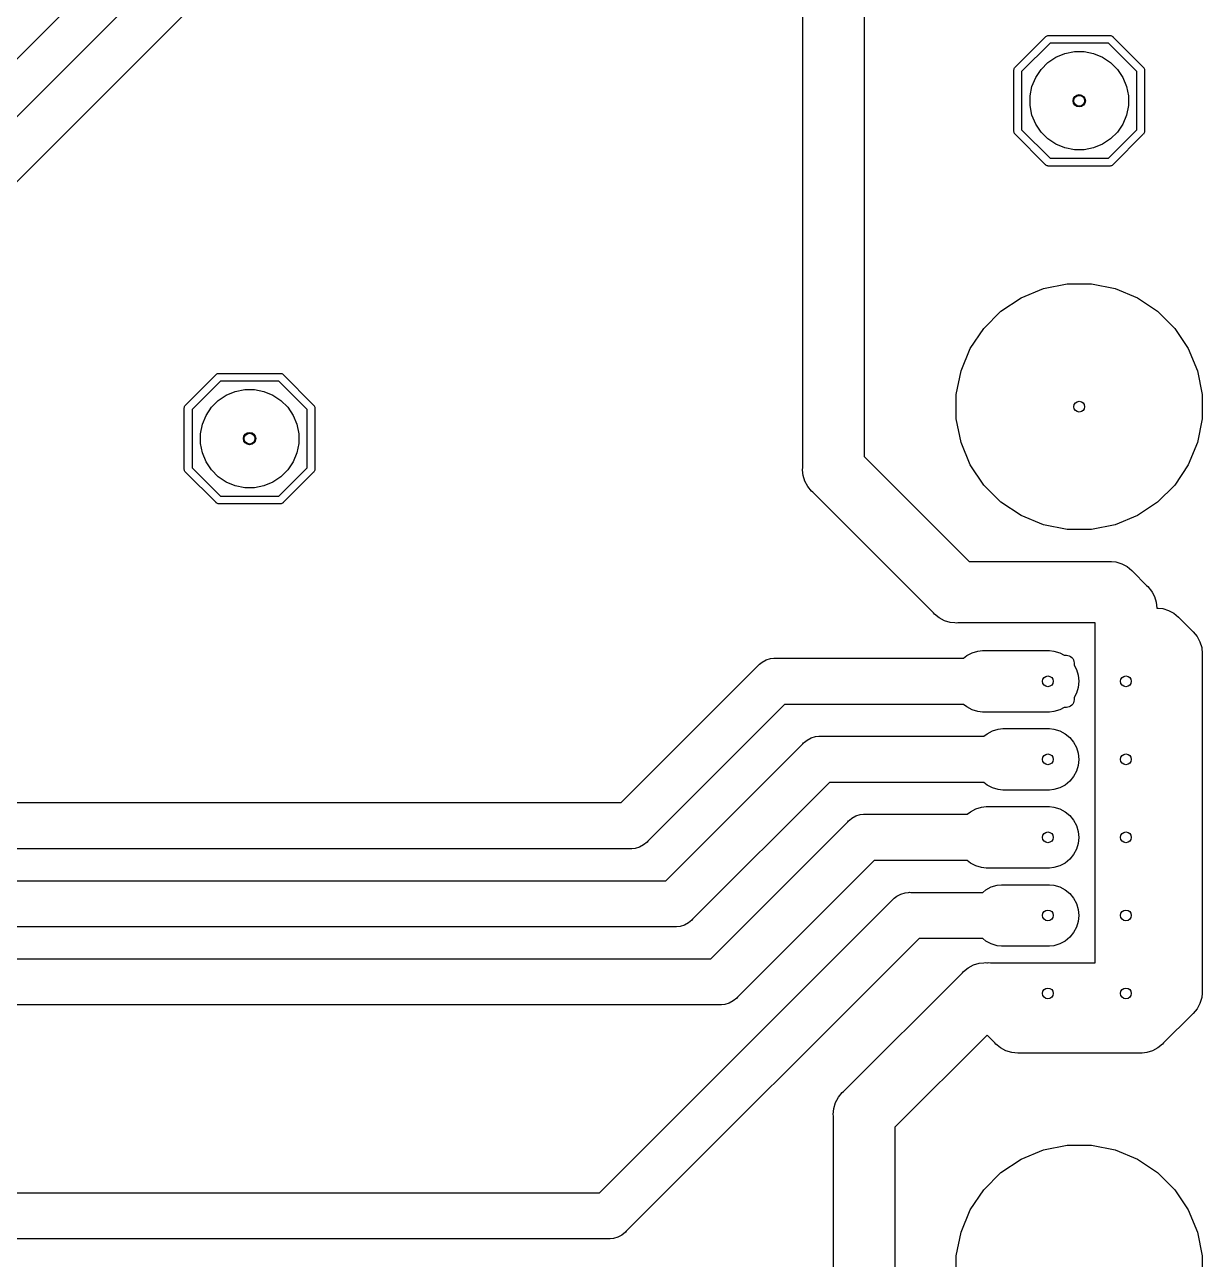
# Model space of a CAD drawing. Extents: x 49 to 127, y -191 to -26.
# Drawn here: x 88.68 to 127, y -106.72 to -66.52 of the extents above; entities that cross this region are included whole.
import ezdxf

# ---------------------------------------------------------------- set-up
doc = ezdxf.new("R2010")
doc.units = 0
doc.layers.add('BLACK', color=7, linetype='CONTINUOUS')

msp = doc.modelspace()

# ---------------------------------------------------------------- linework, layer by layer
at = {"layer": 'BLACK', "linetype": 'CONTINUOUS'}
for p, q in [((111.331, -44.73), (70.5764, -85.4843)), ((71.1693, -86.77), (111.924, -46.0157)), ((112.791, -47.27), (72.0364, -88.0243)), ((114, -80.9509), (114, -54.0491)), ((116, -54.4142), (116, -80.5858)), ((120.916, -67.9073), (121.907, -66.9159)), ((121.907, -66.9159), (121.911, -66.9112)), ((121.911, -66.9112), (121.916, -66.9073)), ((121.916, -66.9073), (121.93, -66.8956)), ((121.916, -66.9073), (121.916, -66.9073)), ((121.93, -66.8956), (121.952, -66.884)), ((121.952, -66.884), (121.975, -66.8768)), ((121.975, -66.8768), (121.994, -66.875)), ((121.994, -66.875), (122, -66.8744)), ((121.994, -66.875), (121.994, -66.875)), ((122, -66.8744), (122.006, -66.875)), ((122.006, -66.875), (123.994, -66.875)), ((123.994, -66.875), (124, -66.8744)), ((124, -66.8744), (124.006, -66.875)), ((124.006, -66.875), (124.006, -66.875)), ((124.006, -66.875), (124.025, -66.8768)), ((124.025, -66.8768), (124.048, -66.884)), ((124.048, -66.884), (124.07, -66.8956)), ((124.07, -66.8956), (124.089, -66.9112)), ((124.089, -66.9112), (124.093, -66.916)), ((124.093, -66.916), (125.084, -67.9073)), ((122.052, -67.125), (121.125, -68.0518)), ((123.948, -67.125), (122.052, -67.125)), ((122.242, -67.5821), (122.533, -67.4615)), ((122.533, -67.4615), (122.842, -67.4)), ((122.842, -67.4), (123.158, -67.4)), ((123.158, -67.4), (123.467, -67.4615)), ((123.467, -67.4615), (123.758, -67.5821)), ((124.875, -68.0518), (123.948, -67.125)), ((120.896, -67.9302), (120.911, -67.9112)), ((120.911, -67.9112), (120.916, -67.9073)), ((121.757, -67.9801), (121.98, -67.7572)), ((121.98, -67.7572), (122.242, -67.5821)), ((123.758, -67.5821), (124.02, -67.7572)), ((124.02, -67.7572), (124.243, -67.9801)), ((125.084, -67.9073), (125.089, -67.9112)), ((125.089, -67.9112), (125.093, -67.9159)), ((125.093, -67.9159), (125.093, -67.9159)), ((125.093, -67.9159), (125.104, -67.9302)), ((120.874, -68), (120.875, -67.9939)), ((120.875, -68.0061), (120.874, -68)), ((120.875, -67.9939), (120.877, -67.9755)), ((120.875, -67.9939), (120.875, -67.9939)), ((120.875, -69.9939), (120.875, -68.0061)), ((120.877, -67.9755), (120.884, -67.9519)), ((120.884, -67.9519), (120.896, -67.9302)), ((121.125, -68.0518), (121.125, -69.9482)), ((121.461, -68.5333), (121.582, -68.2421)), ((121.582, -68.2421), (121.757, -67.9801)), ((124.243, -67.9801), (124.418, -68.2421)), ((124.418, -68.2421), (124.539, -68.5333)), ((124.875, -69.9482), (124.875, -68.0518)), ((125.104, -67.9302), (125.116, -67.9519)), ((125.116, -67.9519), (125.123, -67.9755)), ((125.123, -67.9755), (125.125, -67.9939)), ((125.125, -67.9939), (125.125, -67.9939)), ((125.125, -67.9939), (125.126, -68)), ((125.126, -68), (125.125, -68.0061)), ((125.125, -68.0061), (125.125, -69.9939)), ((121.4, -68.8424), (121.461, -68.5333)), ((124.539, -68.5333), (124.6, -68.8424)), ((121.4, -69.1576), (121.4, -68.8424)), ((124.6, -68.8424), (124.6, -69.1576)), ((121.461, -69.4667), (121.4, -69.1576)), ((121.582, -69.7579), (121.461, -69.4667)), ((124.539, -69.4667), (124.418, -69.7579)), ((124.6, -69.1576), (124.539, -69.4667)), ((121.757, -70.0199), (121.582, -69.7579)), ((124.418, -69.7579), (124.243, -70.0199)), ((120.874, -70), (120.875, -69.9939)), ((120.877, -70.0245), (120.874, -70)), ((120.884, -70.0481), (120.877, -70.0245)), ((120.896, -70.0698), (120.884, -70.0481)), ((120.907, -70.084), (120.896, -70.0698)), ((120.911, -70.0888), (120.907, -70.084)), ((120.916, -70.0927), (120.911, -70.0888)), ((121.907, -71.0841), (120.916, -70.0927)), ((121.125, -69.9482), (122.052, -70.875)), ((121.98, -70.2428), (121.757, -70.0199)), ((122.242, -70.4179), (121.98, -70.2428)), ((124.02, -70.2428), (123.758, -70.4179)), ((123.948, -70.875), (124.875, -69.9482)), ((124.243, -70.0199), (124.02, -70.2428)), ((125.084, -70.0927), (124.093, -71.084)), ((125.089, -70.0888), (125.084, -70.0927)), ((125.093, -70.0841), (125.089, -70.0888)), ((125.104, -70.0698), (125.093, -70.0841)), ((125.093, -70.0841), (125.093, -70.0841)), ((125.116, -70.0481), (125.104, -70.0698)), ((125.123, -70.0245), (125.116, -70.0481)), ((125.125, -70.0061), (125.123, -70.0245)), ((125.125, -69.9939), (125.126, -70)), ((125.126, -70), (125.125, -70.0061)), ((125.125, -70.0061), (125.125, -70.0061)), ((122.533, -70.5385), (122.242, -70.4179)), ((122.842, -70.6), (122.533, -70.5385)), ((123.158, -70.6), (122.842, -70.6)), ((123.467, -70.5385), (123.158, -70.6)), ((123.758, -70.4179), (123.467, -70.5385)), ((121.911, -71.0888), (121.907, -71.0841)), ((121.916, -71.0927), (121.911, -71.0888)), ((121.93, -71.1044), (121.916, -71.0927)), ((121.916, -71.0927), (121.916, -71.0927)), ((121.952, -71.116), (121.93, -71.1044)), ((121.975, -71.1232), (121.952, -71.116)), ((121.994, -71.125), (121.975, -71.1232)), ((122, -71.1256), (121.994, -71.125)), ((121.994, -71.125), (121.994, -71.125)), ((122.006, -71.125), (122, -71.1256)), ((123.994, -71.125), (122.006, -71.125)), ((122.052, -70.875), (123.948, -70.875)), ((124, -71.1256), (123.994, -71.125)), ((124.006, -71.125), (124, -71.1256)), ((124.025, -71.1232), (124.006, -71.125)), ((124.006, -71.125), (124.006, -71.125)), ((124.048, -71.116), (124.025, -71.1232)), ((124.07, -71.1044), (124.048, -71.116)), ((124.089, -71.0888), (124.07, -71.1044)), ((124.093, -71.084), (124.089, -71.0888)), ((121.105, -75.4152), (121.833, -75.1137)), ((121.833, -75.1137), (122.606, -74.96)), ((122.606, -74.96), (123.394, -74.96)), ((123.394, -74.96), (124.167, -75.1137)), ((124.167, -75.1137), (124.895, -75.4152)), ((120.45, -75.853), (121.105, -75.4152)), ((124.895, -75.4152), (125.55, -75.853)), ((119.893, -76.4101), (120.45, -75.853)), ((125.55, -75.853), (126.107, -76.4101)), ((119.455, -77.0653), (119.893, -76.4101)), ((126.107, -76.4101), (126.545, -77.0653)), ((119.154, -77.7932), (119.455, -77.0653)), ((126.545, -77.0653), (126.846, -77.7932)), ((93.9159, -78.9073), (94.9073, -77.9159)), ((94.9073, -77.9159), (94.9112, -77.9112)), ((94.9112, -77.9112), (94.9159, -77.9073)), ((94.9159, -77.9073), (94.9302, -77.8956)), ((94.9159, -77.9073), (94.9159, -77.9073)), ((94.9302, -77.8956), (94.9519, -77.884)), ((94.9519, -77.884), (94.9755, -77.8768)), ((94.9755, -77.8768), (94.9939, -77.875)), ((94.9939, -77.875), (95, -77.8744)), ((94.9939, -77.875), (94.9939, -77.875)), ((95, -77.8744), (95.0061, -77.875)), ((95.0061, -77.875), (96.9939, -77.875)), ((96.9939, -77.875), (97, -77.8744)), ((97, -77.8744), (97.0061, -77.875)), ((97.0061, -77.875), (97.0061, -77.875)), ((97.0061, -77.875), (97.0245, -77.8768)), ((97.0245, -77.8768), (97.0481, -77.884)), ((97.0481, -77.884), (97.0698, -77.8956)), ((97.0698, -77.8956), (97.0888, -77.9112)), ((97.0888, -77.9112), (97.0927, -77.916)), ((97.0927, -77.916), (98.0841, -78.9073)), ((119, -78.566), (119.154, -77.7932)), ((126.846, -77.7932), (127, -78.566)), ((95.0518, -78.125), (94.125, -79.0518)), ((96.9482, -78.125), (95.0518, -78.125)), ((97.875, -79.0518), (96.9482, -78.125)), ((94.7572, -78.9801), (94.9801, -78.7572)), ((94.9801, -78.7572), (95.2421, -78.5821)), ((95.2421, -78.5821), (95.5333, -78.4615)), ((95.5333, -78.4615), (95.8424, -78.4)), ((95.8424, -78.4), (96.1576, -78.4)), ((96.1576, -78.4), (96.4667, -78.4615)), ((96.4667, -78.4615), (96.7579, -78.5821)), ((96.7579, -78.5821), (97.0199, -78.7572)), ((97.0199, -78.7572), (97.2428, -78.9801)), ((119, -79.354), (119, -78.566)), ((127, -78.566), (127, -79.354)), ((93.8744, -79), (93.8768, -78.9755)), ((93.875, -79.0061), (93.8744, -79)), ((93.875, -79.9939), (93.875, -79.0061)), ((93.8768, -78.9755), (93.884, -78.9519)), ((93.884, -78.9519), (93.8956, -78.9302)), ((93.8956, -78.9302), (93.9073, -78.9159)), ((93.9073, -78.9159), (93.9112, -78.9112)), ((93.9073, -78.9159), (93.9073, -78.9159)), ((93.9112, -78.9112), (93.9159, -78.9073)), ((94.125, -79.0518), (94.125, -80.9482)), ((94.5821, -79.2421), (94.7572, -78.9801)), ((97.2428, -78.9801), (97.4179, -79.2421)), ((97.875, -80.0061), (97.875, -79.0518)), ((98.0841, -78.9073), (98.0888, -78.9112)), ((98.0888, -78.9112), (98.0927, -78.9159)), ((98.0927, -78.9159), (98.0927, -78.9159)), ((98.0927, -78.9159), (98.1044, -78.9302)), ((98.1044, -78.9302), (98.116, -78.9519)), ((98.116, -78.9519), (98.1232, -78.9755)), ((98.1232, -78.9755), (98.125, -78.9939)), ((98.125, -78.9939), (98.125, -78.9939)), ((98.125, -78.9939), (98.1256, -79)), ((98.1256, -79), (98.125, -79.0061)), ((98.125, -79.0061), (98.125, -80.9939)), ((94.4, -79.8424), (94.4615, -79.5333)), ((94.4615, -79.5333), (94.5821, -79.2421)), ((97.4179, -79.2421), (97.5385, -79.5333)), ((97.5385, -79.5333), (97.6, -79.8424)), ((119.154, -80.1268), (119, -79.354)), ((127, -79.354), (126.846, -80.1268)), ((94.4, -80.1576), (94.4, -79.8424)), ((97.6, -79.8424), (97.6, -80.1576)), ((93.875, -80.9939), (93.875, -79.9939)), ((93.875, -79.9939), (93.875, -79.9939)), ((94.4615, -80.4667), (94.4, -80.1576)), ((97.6, -80.1576), (97.5385, -80.4667)), ((97.875, -80.9482), (97.875, -80.0061)), ((97.875, -80.0061), (97.875, -80.0061)), ((119.455, -80.8547), (119.154, -80.1268)), ((126.846, -80.1268), (126.545, -80.8547)), ((94.5821, -80.7579), (94.4615, -80.4667)), ((94.7572, -81.0199), (94.5821, -80.7579)), ((97.4179, -80.7579), (97.2428, -81.0199)), ((97.5385, -80.4667), (97.4179, -80.7579)), ((116, -80.5858), (119.414, -84)), ((93.8744, -81), (93.875, -80.9939)), ((93.8768, -81.0245), (93.8744, -81)), ((93.884, -81.0481), (93.8768, -81.0245)), ((93.8956, -81.0698), (93.884, -81.0481)), ((93.9073, -81.084), (93.8956, -81.0698)), ((93.9112, -81.0888), (93.9073, -81.084)), ((93.9159, -81.0927), (93.9112, -81.0888)), ((94.9073, -82.0841), (93.9159, -81.0927)), ((94.125, -80.9482), (95.0518, -81.875)), ((94.9801, -81.2428), (94.7572, -81.0199)), ((96.9482, -81.875), (97.875, -80.9482)), ((97.2428, -81.0199), (97.0199, -81.2428)), ((98.0841, -81.0927), (97.0927, -82.084)), ((98.0888, -81.0888), (98.0841, -81.0927)), ((98.0927, -81.0841), (98.0888, -81.0888)), ((98.1044, -81.0698), (98.0927, -81.0841)), ((98.0927, -81.0841), (98.0927, -81.0841)), ((98.1155, -81.0491), (98.1044, -81.0698)), ((98.116, -81.0481), (98.1155, -81.0491)), ((98.1232, -81.0245), (98.116, -81.0481)), ((98.125, -81.0061), (98.1232, -81.0245)), ((98.125, -80.9939), (98.1256, -81)), ((98.1256, -81), (98.125, -81.0061)), ((98.125, -81.0061), (98.125, -81.0061)), ((113.995, -81), (114, -80.9509)), ((114.008, -81.1256), (113.995, -81)), ((114.014, -81.196), (114.008, -81.1256)), ((119.893, -81.5099), (119.455, -80.8547)), ((126.545, -80.8547), (126.107, -81.5099)), ((95.2421, -81.4179), (94.9801, -81.2428)), ((95.5333, -81.5385), (95.2421, -81.4179)), ((95.8424, -81.6), (95.5333, -81.5385)), ((96.4667, -81.5385), (96.1576, -81.6)), ((96.7579, -81.4179), (96.4667, -81.5385)), ((97.0199, -81.2428), (96.7579, -81.4179)), ((114.072, -81.3845), (114.014, -81.196)), ((114.165, -81.5583), (114.072, -81.3845)), ((114.289, -81.7105), (114.165, -81.5583)), ((120.45, -82.067), (119.893, -81.5099)), ((126.107, -81.5099), (125.55, -82.067)), ((95.0518, -81.875), (96.9482, -81.875)), ((96.1576, -81.6), (95.8424, -81.6)), ((114.328, -81.7418), (114.289, -81.7105)), ((118.258, -85.6724), (114.328, -81.7418)), ((94.9112, -82.0888), (94.9073, -82.0841)), ((94.9159, -82.0927), (94.9112, -82.0888)), ((94.9302, -82.1044), (94.9159, -82.0927)), ((94.9159, -82.0927), (94.9159, -82.0927)), ((94.9519, -82.116), (94.9302, -82.1044)), ((94.9755, -82.1232), (94.9519, -82.116)), ((94.9939, -82.125), (94.9755, -82.1232)), ((95, -82.1256), (94.9939, -82.125)), ((94.9939, -82.125), (94.9939, -82.125)), ((95.0061, -82.125), (95, -82.1256)), ((96.9939, -82.125), (95.0061, -82.125)), ((97, -82.1256), (96.9939, -82.125)), ((97.0061, -82.125), (97, -82.1256)), ((97.0245, -82.1232), (97.0061, -82.125)), ((97.0061, -82.125), (97.0061, -82.125)), ((97.0481, -82.116), (97.0245, -82.1232)), ((97.0698, -82.1044), (97.0481, -82.116)), ((97.0888, -82.0888), (97.0698, -82.1044)), ((97.0927, -82.084), (97.0888, -82.0888)), ((121.105, -82.5048), (120.45, -82.067)), ((125.55, -82.067), (124.895, -82.5048)), ((121.833, -82.8063), (121.105, -82.5048)), ((124.895, -82.5048), (124.167, -82.8063)), ((122.606, -82.96), (121.833, -82.8063)), ((123.394, -82.96), (122.606, -82.96)), ((124.167, -82.8063), (123.394, -82.96)), ((123.951, -84), (124, -83.9952)), ((124, -83.9952), (124.049, -84)), ((119.414, -84), (123.951, -84)), ((124.049, -84), (124.196, -84.0145)), ((124.196, -84.0145), (124.385, -84.0717)), ((124.385, -84.0717), (124.558, -84.1645)), ((124.558, -84.1645), (124.711, -84.2895)), ((124.711, -84.2895), (124.742, -84.3276)), ((124.742, -84.3276), (125.192, -84.7782)), ((125.192, -84.7782), (125.231, -84.8095)), ((125.231, -84.8095), (125.355, -84.9617)), ((125.355, -84.9617), (125.376, -85)), ((125.376, -85), (125.448, -85.1355)), ((125.448, -85.1355), (125.506, -85.324)), ((125.506, -85.324), (125.524, -85.5156)), ((125.524, -85.5156), (125.569, -85.52)), ((125.569, -85.52), (125.716, -85.5345)), ((125.716, -85.5345), (125.905, -85.5917)), ((125.905, -85.5917), (126.078, -85.6845)), ((118.289, -85.7105), (118.258, -85.6724)), ((118.442, -85.8355), (118.289, -85.7105)), ((118.615, -85.9283), (118.442, -85.8355)), ((118.804, -85.9855), (118.615, -85.9283)), ((118.951, -86), (118.804, -85.9855)), ((119, -86.0048), (118.951, -86)), ((118.951, -86), (118.951, -86)), ((119.049, -86), (119, -86.0048)), ((123.52, -86), (119.049, -86)), ((123.52, -86.4709), (123.52, -86)), ((126.078, -85.6845), (126.231, -85.8095)), ((126.231, -85.8095), (126.262, -85.8476)), ((126.262, -85.8476), (126.672, -86.2582)), ((126.672, -86.2582), (126.711, -86.2895)), ((126.711, -86.2895), (126.835, -86.4417)), ((123.515, -86.52), (123.52, -86.4709)), ((123.52, -86.5691), (123.515, -86.52)), ((123.52, -87.9491), (123.52, -86.5691)), ((126.835, -86.4417), (126.904, -86.5691)), ((126.904, -86.5691), (126.928, -86.6155)), ((126.928, -86.6155), (126.986, -86.804)), ((126.986, -86.804), (127.005, -87)), ((112.681, -87.2734), (112.812, -87.2037)), ((112.812, -87.2037), (112.953, -87.1609)), ((112.953, -87.1609), (113.063, -87.15)), ((113.063, -87.15), (113.1, -87.1464)), ((113.063, -87.15), (113.063, -87.15)), ((113.1, -87.1464), (113.137, -87.15)), ((113.137, -87.15), (119.238, -87.15)), ((119.238, -87.15), (119.342, -87.0645)), ((119.342, -87.0645), (119.515, -86.9717)), ((119.515, -86.9717), (119.704, -86.9145)), ((119.704, -86.9145), (119.851, -86.9)), ((119.851, -86.9), (122.029, -86.9)), ((122.029, -86.9), (122.176, -86.9145)), ((122.176, -86.9145), (122.365, -86.9717)), ((122.365, -86.9717), (122.511, -87.05)), ((122.511, -87.05), (122.58, -87.05)), ((122.58, -87.05), (122.629, -87.0548)), ((122.629, -87.0548), (122.676, -87.069)), ((122.676, -87.069), (122.719, -87.0921)), ((122.719, -87.0921), (122.757, -87.1232)), ((122.757, -87.1232), (122.788, -87.1611)), ((122.788, -87.1611), (122.811, -87.2043)), ((122.811, -87.2043), (122.825, -87.2512)), ((127.005, -87), (127, -87.0491)), ((127, -87.0491), (127, -97.9509)), ((108.089, -91.85), (112.544, -87.3957)), ((112.544, -87.3957), (112.567, -87.3671)), ((112.567, -87.3671), (112.598, -87.3417)), ((112.598, -87.3417), (112.681, -87.2734)), ((122.825, -87.2512), (122.83, -87.3)), ((122.83, -87.3), (122.83, -87.3689)), ((122.83, -87.3689), (122.908, -87.5155)), ((122.908, -87.5155), (122.966, -87.704)), ((122.966, -87.704), (122.985, -87.9)), ((122.985, -87.9), (122.966, -88.096)), ((123.52, -97.06), (123.52, -87.9491)), ((123.52, -87.9491), (123.52, -87.9491)), ((122.908, -88.2845), (122.83, -88.4311)), ((122.966, -88.096), (122.908, -88.2845)), ((113.411, -88.65), (108.956, -93.1043)), ((119.238, -88.65), (113.411, -88.65)), ((119.342, -88.7355), (119.238, -88.65)), ((119.515, -88.8283), (119.342, -88.7355)), ((122.511, -88.75), (122.365, -88.8283)), ((122.58, -88.75), (122.511, -88.75)), ((122.629, -88.7452), (122.58, -88.75)), ((122.676, -88.731), (122.629, -88.7452)), ((122.719, -88.7079), (122.676, -88.731)), ((122.757, -88.6768), (122.719, -88.7079)), ((122.788, -88.6389), (122.757, -88.6768)), ((122.811, -88.5957), (122.788, -88.6389)), ((122.825, -88.5488), (122.811, -88.5957)), ((122.83, -88.5), (122.825, -88.5488)), ((122.83, -88.4311), (122.83, -88.5)), ((119.704, -88.8855), (119.515, -88.8283)), ((119.851, -88.9), (119.704, -88.8855)), ((122.029, -88.9), (119.851, -88.9)), ((122.176, -88.8855), (122.029, -88.9)), ((122.365, -88.8283), (122.176, -88.8855)), ((119.898, -89.69), (120.002, -89.6045)), ((120.002, -89.6045), (120.175, -89.5117)), ((120.175, -89.5117), (120.364, -89.4545)), ((120.364, -89.4545), (120.511, -89.44)), ((120.511, -89.44), (122.029, -89.44)), ((122.029, -89.44), (122.176, -89.4545)), ((122.176, -89.4545), (122.365, -89.5117)), ((122.365, -89.5117), (122.538, -89.6045)), ((122.538, -89.6045), (122.691, -89.7295)), ((109.549, -94.39), (114.004, -89.9357)), ((114.004, -89.9357), (114.027, -89.9071)), ((114.027, -89.9071), (114.058, -89.8817)), ((114.058, -89.8817), (114.141, -89.8134)), ((114.141, -89.8134), (114.272, -89.7437)), ((114.272, -89.7437), (114.413, -89.7009)), ((114.413, -89.7009), (114.523, -89.69)), ((114.523, -89.69), (114.56, -89.6864)), ((114.523, -89.69), (114.523, -89.69)), ((114.56, -89.6864), (114.597, -89.69)), ((114.597, -89.69), (119.898, -89.69)), ((122.691, -89.7295), (122.815, -89.8817)), ((122.815, -89.8817), (122.908, -90.0555)), ((122.908, -90.0555), (122.966, -90.244)), ((122.966, -90.244), (122.985, -90.44)), ((122.908, -90.8245), (122.815, -90.9983)), ((122.966, -90.636), (122.908, -90.8245)), ((122.985, -90.44), (122.966, -90.636)), ((114.871, -91.19), (110.416, -95.6443)), ((119.898, -91.19), (114.871, -91.19)), ((120.002, -91.2755), (119.898, -91.19)), ((122.691, -91.1505), (122.538, -91.2755)), ((122.815, -90.9983), (122.691, -91.1505)), ((120.175, -91.3683), (120.002, -91.2755)), ((120.364, -91.4255), (120.175, -91.3683)), ((120.511, -91.44), (120.364, -91.4255)), ((122.029, -91.44), (120.511, -91.44)), ((122.176, -91.4255), (122.029, -91.44)), ((122.365, -91.3683), (122.176, -91.4255)), ((122.538, -91.2755), (122.365, -91.3683)), ((59.0624, -91.85), (108.089, -91.85)), ((119.635, -92.0517), (119.824, -91.9945)), ((119.824, -91.9945), (119.971, -91.98)), ((119.971, -91.98), (122.029, -91.98)), ((122.029, -91.98), (122.176, -91.9945)), ((122.176, -91.9945), (122.365, -92.0517)), ((115.487, -92.4471), (115.518, -92.4217)), ((115.518, -92.4217), (115.601, -92.3534)), ((115.601, -92.3534), (115.732, -92.2837)), ((115.732, -92.2837), (115.873, -92.2409)), ((115.873, -92.2409), (115.983, -92.23)), ((115.983, -92.23), (116.02, -92.2264)), ((115.983, -92.23), (115.983, -92.23)), ((116.02, -92.2264), (116.057, -92.23)), ((116.057, -92.23), (119.358, -92.23)), ((119.358, -92.23), (119.462, -92.1445)), ((119.462, -92.1445), (119.635, -92.0517)), ((122.365, -92.0517), (122.538, -92.1445)), ((122.538, -92.1445), (122.691, -92.2695)), ((122.691, -92.2695), (122.815, -92.4217)), ((122.815, -92.4217), (122.908, -92.5955)), ((111.009, -96.93), (115.464, -92.4757)), ((115.464, -92.4757), (115.487, -92.4471)), ((122.908, -92.5955), (122.966, -92.784)), ((122.966, -92.784), (122.985, -92.98)), ((108.819, -93.2266), (108.688, -93.2963)), ((108.933, -93.1329), (108.819, -93.2266)), ((108.956, -93.1043), (108.933, -93.1329)), ((122.966, -93.176), (122.908, -93.3645)), ((122.985, -92.98), (122.966, -93.176)), ((108.363, -93.35), (59.0624, -93.35)), ((108.4, -93.3536), (108.363, -93.35)), ((108.437, -93.35), (108.4, -93.3536)), ((108.547, -93.3391), (108.437, -93.35)), ((108.437, -93.35), (108.437, -93.35)), ((108.688, -93.2963), (108.547, -93.3391)), ((122.815, -93.5383), (122.691, -93.6905)), ((122.908, -93.3645), (122.815, -93.5383)), ((116.331, -93.73), (111.876, -98.1843)), ((119.358, -93.73), (116.331, -93.73)), ((119.462, -93.8155), (119.358, -93.73)), ((119.635, -93.9083), (119.462, -93.8155)), ((119.824, -93.9655), (119.635, -93.9083)), ((119.971, -93.98), (119.824, -93.9655)), ((122.029, -93.98), (119.971, -93.98)), ((122.176, -93.9655), (122.029, -93.98)), ((122.365, -93.9083), (122.176, -93.9655)), ((122.538, -93.8155), (122.365, -93.9083)), ((122.691, -93.6905), (122.538, -93.8155)), ((58.8024, -94.39), (109.549, -94.39)), ((117.061, -94.8934), (117.192, -94.8237)), ((117.192, -94.8237), (117.333, -94.7809)), ((117.333, -94.7809), (117.443, -94.77)), ((117.443, -94.77), (117.48, -94.7664)), ((117.443, -94.77), (117.443, -94.77)), ((117.48, -94.7664), (117.517, -94.77)), ((117.517, -94.77), (119.858, -94.77)), ((119.858, -94.77), (119.962, -94.6845)), ((119.962, -94.6845), (120.135, -94.5917)), ((120.135, -94.5917), (120.324, -94.5345)), ((120.324, -94.5345), (120.471, -94.52)), ((120.471, -94.52), (122.029, -94.52)), ((122.029, -94.52), (122.176, -94.5345)), ((122.176, -94.5345), (122.365, -94.5917)), ((122.365, -94.5917), (122.538, -94.6845)), ((122.538, -94.6845), (122.691, -94.8095)), ((122.691, -94.8095), (122.815, -94.9617)), ((107.389, -104.55), (116.924, -95.0157)), ((116.924, -95.0157), (116.947, -94.9871)), ((116.947, -94.9871), (116.978, -94.9617)), ((116.978, -94.9617), (117.061, -94.8934)), ((122.815, -94.9617), (122.908, -95.1355)), ((122.908, -95.1355), (122.966, -95.324)), ((110.416, -95.6443), (110.393, -95.6729)), ((122.966, -95.324), (122.985, -95.52)), ((122.985, -95.52), (122.966, -95.716)), ((109.823, -95.89), (58.8024, -95.89)), ((109.86, -95.8936), (109.823, -95.89)), ((109.897, -95.89), (109.86, -95.8936)), ((110.007, -95.8791), (109.897, -95.89)), ((109.897, -95.89), (109.897, -95.89)), ((110.148, -95.8363), (110.007, -95.8791)), ((110.279, -95.7666), (110.148, -95.8363)), ((110.393, -95.6729), (110.279, -95.7666)), ((122.908, -95.9045), (122.815, -96.0783)), ((122.966, -95.716), (122.908, -95.9045)), ((117.791, -96.27), (108.256, -105.804)), ((119.858, -96.27), (117.791, -96.27)), ((119.962, -96.3555), (119.858, -96.27)), ((120.135, -96.4483), (119.962, -96.3555)), ((120.324, -96.5055), (120.135, -96.4483)), ((122.365, -96.4483), (122.176, -96.5055)), ((122.538, -96.3555), (122.365, -96.4483)), ((122.691, -96.2305), (122.538, -96.3555)), ((122.815, -96.0783), (122.691, -96.2305)), ((120.471, -96.52), (120.324, -96.5055)), ((122.029, -96.52), (120.471, -96.52)), ((122.176, -96.5055), (122.029, -96.52)), ((58.9824, -96.93), (111.009, -96.93)), ((119.229, -97.3495), (119.382, -97.2245)), ((119.382, -97.2245), (119.555, -97.1317)), ((119.555, -97.1317), (119.744, -97.0745)), ((119.744, -97.0745), (119.891, -97.06)), ((119.891, -97.06), (119.94, -97.0552)), ((119.891, -97.06), (119.891, -97.06)), ((119.94, -97.0552), (119.989, -97.06)), ((119.989, -97.06), (120.011, -97.06)), ((120.011, -97.06), (120.06, -97.0552)), ((120.06, -97.0552), (120.109, -97.06)), ((120.109, -97.06), (123.52, -97.06)), ((115.328, -101.258), (119.198, -97.3876)), ((119.198, -97.3876), (119.229, -97.3495)), ((127, -98.0491), (126.986, -98.196)), ((127, -97.9509), (127.005, -98)), ((127.005, -98), (127, -98.0491)), ((111.283, -98.43), (58.9824, -98.43)), ((111.32, -98.4336), (111.283, -98.43)), ((111.357, -98.43), (111.32, -98.4336)), ((111.467, -98.4191), (111.357, -98.43)), ((111.357, -98.43), (111.357, -98.43)), ((111.608, -98.3763), (111.467, -98.4191)), ((111.739, -98.3066), (111.608, -98.3763)), ((111.853, -98.2129), (111.739, -98.3066)), ((111.876, -98.1843), (111.853, -98.2129)), ((126.928, -98.3845), (126.835, -98.5583)), ((126.986, -98.196), (126.928, -98.3845)), ((126.672, -98.7418), (125.742, -99.6724)), ((126.711, -98.7105), (126.672, -98.7418)), ((126.835, -98.5583), (126.711, -98.7105)), ((120, -99.4142), (117, -102.414)), ((120.258, -99.6724), (120, -99.4142)), ((120.289, -99.7105), (120.258, -99.6724)), ((125.742, -99.6724), (125.711, -99.7105)), ((120.328, -99.7418), (120.289, -99.7105)), ((120.442, -99.8355), (120.328, -99.7418)), ((120.328, -99.7418), (120.328, -99.7418)), ((120.615, -99.9283), (120.442, -99.8355)), ((120.804, -99.9855), (120.615, -99.9283)), ((121, -100.005), (120.804, -99.9855)), ((121.049, -100), (121, -100.005)), ((124.951, -100), (121.049, -100)), ((125, -100.005), (124.951, -100)), ((125.049, -100), (125, -100.005)), ((125.196, -99.9855), (125.049, -100)), ((125.385, -99.9283), (125.196, -99.9855)), ((125.558, -99.8355), (125.385, -99.9283)), ((125.711, -99.7105), (125.558, -99.8355)), ((115.289, -101.289), (115.328, -101.258)), ((115.014, -101.804), (115.072, -101.615)), ((115.072, -101.615), (115.115, -101.535)), ((115.115, -101.535), (115.165, -101.442)), ((115.165, -101.442), (115.289, -101.289)), ((114.995, -102), (115.014, -101.804)), ((115, -102.049), (114.995, -102)), ((115, -131.951), (115, -102.049)), ((117, -102.414), (117, -131.586)), ((121.105, -103.455), (121.833, -103.154)), ((121.833, -103.154), (122.606, -103)), ((122.606, -103), (123.394, -103)), ((123.394, -103), (124.167, -103.154)), ((124.167, -103.154), (124.895, -103.455)), ((120.45, -103.893), (121.105, -103.455)), ((124.895, -103.455), (125.55, -103.893)), ((119.893, -104.45), (120.45, -103.893)), ((125.55, -103.893), (126.107, -104.45)), ((119.455, -105.105), (119.893, -104.45)), ((126.107, -104.45), (126.545, -105.105)), ((58.9624, -104.55), (107.389, -104.55)), ((119.154, -105.833), (119.455, -105.105)), ((126.545, -105.105), (126.846, -105.833)), ((107.663, -106.05), (58.9624, -106.05)), ((107.7, -106.054), (107.663, -106.05)), ((107.737, -106.05), (107.7, -106.054)), ((107.847, -106.039), (107.737, -106.05)), ((107.737, -106.05), (107.737, -106.05)), ((107.988, -105.996), (107.847, -106.039)), ((108.119, -105.927), (107.988, -105.996)), ((108.233, -105.833), (108.119, -105.927)), ((108.256, -105.804), (108.233, -105.833)), ((119, -106.606), (119.154, -105.833)), ((126.846, -105.833), (127, -106.606)), ((119, -107.394), (119, -106.606)), ((127, -106.606), (127, -107.394))]:
    msp.add_line(p, q, dxfattribs=at)
at = {"layer": 'BLACK'}
for centre, radius in [((123, -69), 0.2), ((123, -69), 0.175), ((123, -78.96), 0.175), ((96, -80), 0.2), ((96, -80), 0.175), ((121.98, -87.9), 0.175), ((124.52, -87.9), 0.175), ((121.98, -90.44), 0.175), ((124.52, -90.44), 0.175), ((121.98, -92.98), 0.175), ((124.52, -92.98), 0.175), ((121.98, -95.52), 0.175), ((124.52, -95.52), 0.175), ((121.98, -98.06), 0.175), ((124.52, -98.06), 0.175)]:
    msp.add_circle(centre, radius, dxfattribs=at)

doc.saveas('drawing.dxf')
